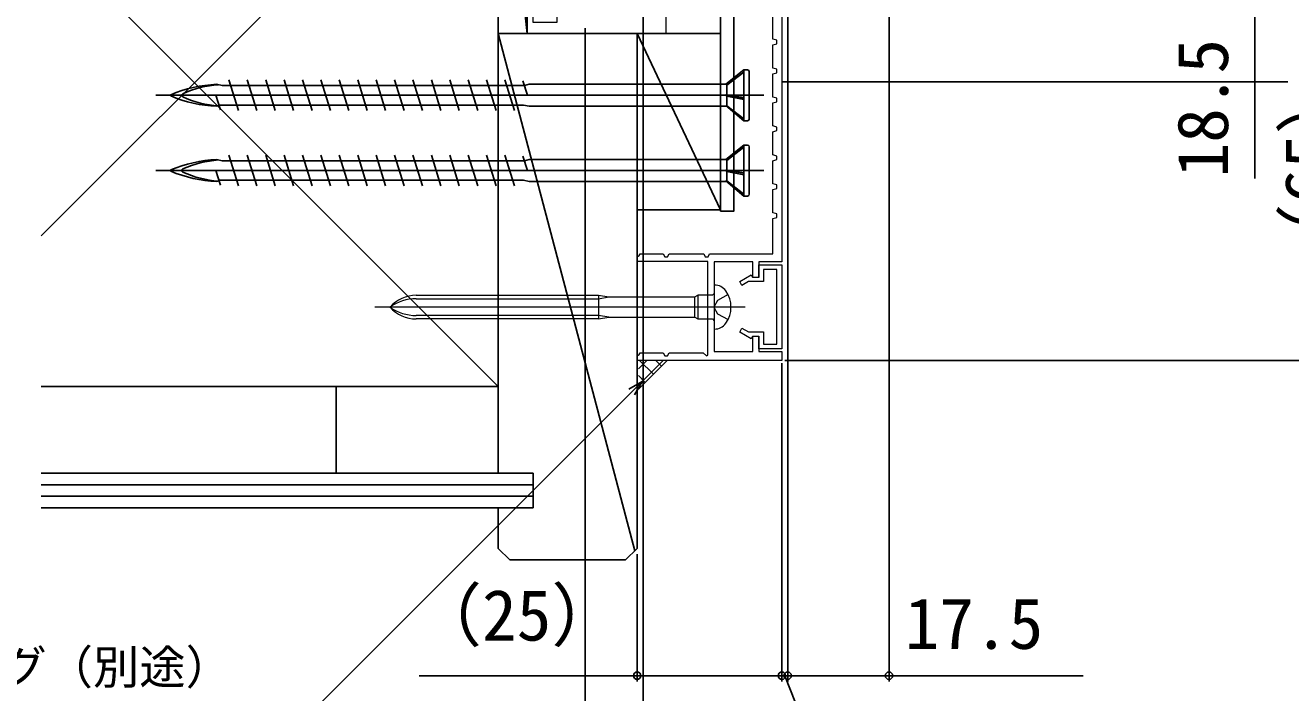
# Model space of a CAD drawing. Units: millimetres, scale not verified. Extents: x -525 to 525, y -783 to 779.
# Drawn here: x -317.7 to -99.1, y -510.7 to -395.4 of the extents above; entities that cross this region are included whole.
import ezdxf
from ezdxf.enums import TextEntityAlignment as Align

# ---------------------------------------------------------------- set-up
doc = ezdxf.new("R2010")
doc.units = ezdxf.units.MM
doc.header["$LTSCALE"] = 4
doc.layers.add('0-2_YKK_11', color=211, linetype='Continuous', lineweight=18)
doc.layers.add('0-3_YKK_11E', color=7, linetype='Continuous', lineweight=18)
for name, color, linetype in [('0-5_YKK_13', 4, 'Continuous'), ('0-7_YKK_D', 6, 'Continuous'), ('0-9_YSS_K', 3, 'Continuous'), ('0-A_YSS_KE', 3, 'Continuous')]:
    doc.layers.add(name, color=color, linetype=linetype)
doc.styles.add('ＭＳ ゴシック', font='')
doc.styles.get('ＭＳ ゴシック').set_extended_font_data('MS Gothic')

msp = doc.modelspace()

# ---------------------------------------------------------------- linework, layer by layer
at = {"layer": '0-2_YKK_11', "color": 7}
for p, q in [((-198.651, -440.298), (-198.7, -440.298)), ((-202.02, -445.848), (-202.02, -442.348)), ((-193.325, -444.098), (-257.358, -444.098)), ((-218.7, -446.148), (-250.184, -446.148))]:
    msp.add_line(p, q, dxfattribs=at)
at = {"layer": '0-2_YKK_11', "color": 30}
for points in [[(-187, -388.298), (-187, -436.298), (-191, -436.298), (-191, -438.998), (-192, -438.998), (-192, -436.298), (-198.7, -436.298), (-198.7, -451.798), (-192, -451.798), (-192, -449.098), (-191, -449.098), (-191, -451.798), (-187, -451.798), (-187, -453.298), (-212, -453.298)], [(-211.644, -435.18), (-211.5, -434.898), (-207.5, -434.898), (-207.245, -435.398), (-206.755, -435.398), (-206.5, -434.898), (-200.5, -434.898), (-200.245, -435.398), (-199.755, -435.398), (-199.5, -434.898), (-188.6, -434.898), (-188.6, -428.798), (-187.9, -428.601), (-187.9, -427.995), (-188.6, -427.798), (-188.6, -423.798), (-187.9, -423.601), (-187.9, -422.995), (-188.6, -422.798), (-188.6, -418.798), (-187.9, -418.601), (-187.9, -417.995), (-188.6, -417.798), (-188.6, -413.798), (-187.9, -413.601), (-187.9, -412.995), (-188.6, -412.798), (-188.6, -408.798), (-187.9, -408.601), (-187.9, -407.995), (-188.6, -407.798), (-188.6, -403.798), (-187.9, -403.601), (-187.9, -402.995), (-188.6, -402.798), (-188.6, -398.798), (-187.9, -398.601), (-187.9, -397.995), (-188.6, -397.798), (-188.6, -393.798)], [(-212, -436.198), (-212, -435.398), (-211.644, -435.18)], [(-211.644, -452.28), (-211.5, -451.998), (-207.5, -451.998), (-207.245, -452.498), (-206.755, -452.498), (-206.5, -451.998), (-200.583, -451.998), (-200.047, -452.534), (-199.8, -452.432), (-199.8, -436.198), (-212, -436.198)], [(-212, -453.298), (-212, -452.498), (-211.644, -452.28)]]:
    msp.add_lwpolyline(points, dxfattribs=at)
msp.add_lwpolyline([(-187, -436.798), (-187, -451.298), (-191, -451.298), (-191, -449.198), (-192.1, -449.198), (-192.315, -449.571), (-194.3, -448.426), (-193.9, -447.733), (-192.748, -448.398), (-190.2, -448.398), (-190.2, -450.498), (-187.9, -450.498), (-187.9, -437.598), (-190.2, -437.598), (-190.2, -439.698), (-192.748, -439.698), (-193.9, -440.363), (-194.3, -439.671), (-192.315, -438.525), (-192.1, -438.898), (-191, -438.898), (-191, -436.798)], close=True, dxfattribs=at)
at = {"layer": '0-2_YKK_11', "color": 7}
for points in [[(-198.7, -440.298), (-198.7, -447.898), (-198.651, -447.898)], [(-250.184, -442.048), (-218.7, -442.048), (-216.9, -442.348), (-202.02, -442.348), (-201.5, -442.048), (-201.5, -446.148), (-199, -446.148), (-198.7, -446.448)], [(-218.7, -442.048), (-218.7, -446.148), (-216.9, -445.848), (-218.7, -445.548), (-250.184, -445.548)], [(-250.184, -442.648), (-218.7, -442.648), (-216.9, -442.348)], [(-198.7, -441.748), (-199, -442.048), (-201.5, -442.048)], [(-196.308, -441.948), (-198.159, -442.953), (-198.768, -444.098), (-198.159, -445.243), (-196.308, -446.248)], [(-216.9, -445.848), (-202.02, -445.848), (-201.5, -446.148)]]:
    msp.add_lwpolyline(points, dxfattribs=at)
for centre, radius, start, end in [((-198.651, -442.698), 2.4, 35.68536, 90), ((-200.6, -444.098), 4.8, 324.31464, 35.68536), ((-250.184, -448.048), 6, 90, 138.82712), ((-250.184, -450.407), 7.759, 90, 125.59896), ((-250.184, -440.148), 6, 221.1729, 270.00002), ((-250.184, -437.789), 7.759, 234.40101, 270.00002), ((-198.651, -445.498), 2.4, 270.00002, 324.31464)]:
    msp.add_arc(centre, radius, start, end, dxfattribs=at)
at = {"layer": '0-3_YKK_11E', "color": 4}
msp.add_lwpolyline([(-225.9, -352.798), (-225.9, -394.898), (-230, -394.898), (-230, -391.798), (-231, -391.798), (-231, -396.798), (-207, -396.798), (-207, -390.798), (-208, -390.798)], dxfattribs=at)
at = {"layer": '0-5_YKK_13'}
for p, q in [((-193.555, -403.098), (-196.671, -405.598)), ((-193.555, -403.475), (-196.499, -405.749)), ((-193.555, -411.898), (-193.555, -403.098)), ((-192.955, -403.098), (-193.555, -403.098)), ((-192.655, -403.398), (-192.655, -411.598)), ((-284.655, -405.598), (-283.706, -405.823)), ((-231.487, -405.823), (-283.706, -405.823)), ((-280.904, -410.148), (-282.546, -404.848)), ((-277.724, -410.148), (-279.366, -404.848)), ((-274.544, -410.148), (-276.186, -404.848)), ((-271.364, -410.148), (-273.006, -404.848)), ((-268.184, -410.148), (-269.826, -404.848)), ((-265.004, -410.148), (-266.646, -404.848)), ((-261.824, -410.148), (-263.466, -404.848)), ((-258.644, -410.148), (-260.286, -404.848)), ((-255.464, -410.148), (-257.106, -404.848)), ((-252.284, -410.148), (-253.926, -404.848)), ((-249.104, -410.148), (-250.746, -404.848)), ((-245.924, -410.148), (-247.566, -404.848)), ((-242.744, -410.148), (-244.386, -404.848)), ((-239.564, -410.148), (-241.206, -404.848)), ((-236.384, -410.148), (-238.026, -404.848)), ((-233.204, -410.148), (-234.846, -404.848)), ((-230.968, -407.498), (-231.746, -404.987)), ((-230.655, -405.598), (-231.494, -405.803)), ((-196.671, -405.598), (-230.655, -405.598)), ((-196.671, -405.598), (-196.499, -405.749)), ((-196.499, -405.749), (-196.499, -407.452)), ((-99.596, -405.142), (-187, -405.142)), ((-190.155, -407.498), (-295.155, -407.498)), ((-284.004, -410.009), (-284.781, -407.498)), ((-196.671, -407.442), (-193.555, -407.968)), ((-196.499, -407.667), (-196.671, -407.442)), ((-196.499, -407.452), (-196.671, -407.442)), ((-193.555, -407.892), (-196.499, -407.452)), ((-193.555, -408.211), (-196.499, -407.667)), ((-196.499, -407.667), (-196.499, -409.29)), ((-284.655, -409.398), (-284.222, -409.304)), ((-233.506, -409.173), (-284.263, -409.173)), ((-231.671, -409.173), (-233.506, -409.173)), ((-230.655, -409.398), (-231.671, -409.173)), ((-230.655, -409.398), (-196.534, -409.398)), ((-193.555, -411.898), (-196.671, -409.283)), ((-196.499, -409.29), (-196.671, -409.283)), ((-193.555, -411.582), (-196.499, -409.29)), ((-193.555, -411.898), (-192.955, -411.898)), ((-193.555, -416.098), (-196.671, -418.598)), ((-193.555, -416.475), (-196.499, -418.749)), ((-193.555, -424.898), (-193.555, -416.098)), ((-192.955, -416.098), (-193.555, -416.098)), ((-192.655, -416.398), (-192.655, -424.598)), ((-284.655, -418.598), (-283.706, -418.823)), ((-231.487, -418.823), (-283.706, -418.823)), ((-280.904, -423.148), (-282.546, -417.848)), ((-277.724, -423.148), (-279.366, -417.848)), ((-274.544, -423.148), (-276.186, -417.848)), ((-271.364, -423.148), (-273.006, -417.848)), ((-268.184, -423.148), (-269.826, -417.848)), ((-265.004, -423.148), (-266.646, -417.848)), ((-261.824, -423.148), (-263.466, -417.848)), ((-258.644, -423.148), (-260.286, -417.848)), ((-255.464, -423.148), (-257.106, -417.848)), ((-252.284, -423.148), (-253.926, -417.848)), ((-249.104, -423.148), (-250.746, -417.848)), ((-245.924, -423.148), (-247.566, -417.848)), ((-242.744, -423.148), (-244.386, -417.848)), ((-239.564, -423.148), (-241.206, -417.848)), ((-236.384, -423.148), (-238.026, -417.848)), ((-233.204, -423.148), (-234.846, -417.848)), ((-230.968, -420.498), (-231.746, -417.987)), ((-230.655, -418.598), (-231.494, -418.803)), ((-196.671, -418.598), (-230.655, -418.598)), ((-196.671, -418.598), (-196.499, -418.749)), ((-196.499, -418.749), (-196.499, -420.452)), ((-190.155, -420.498), (-295.155, -420.498)), ((-284.004, -423.009), (-284.781, -420.498)), ((-196.671, -420.442), (-193.555, -420.968)), ((-196.499, -420.667), (-196.671, -420.442)), ((-196.499, -420.452), (-196.671, -420.442)), ((-193.555, -420.892), (-196.499, -420.452)), ((-193.555, -421.211), (-196.499, -420.667)), ((-196.499, -420.667), (-196.499, -422.29)), ((-284.655, -422.398), (-284.222, -422.304)), ((-233.506, -422.173), (-284.263, -422.173)), ((-231.671, -422.173), (-233.506, -422.173)), ((-230.655, -422.398), (-231.671, -422.173)), ((-230.655, -422.398), (-196.534, -422.398)), ((-193.555, -424.898), (-196.671, -422.283)), ((-196.499, -422.29), (-196.671, -422.283)), ((-193.555, -424.582), (-196.499, -422.29)), ((-193.555, -424.898), (-192.955, -424.898))]:
    msp.add_line(p, q, dxfattribs=at)
msp.add_lwpolyline([(-195.3, -390.798), (-195.3, -427.498), (-197.6, -427.498), (-197.6, -390.798), (-211, -390.798)], dxfattribs=at)
for centre, radius, start, end in [((-192.955, -403.398), 0.3, 0, 90), ((-283.708, -428.214), 22.635, 92.39615, 113.10664), ((-283.152, -423.383), 17.748, 93.82521, 114.39311), ((-292.538, -407.498), 0.117, 117.35017, 242.64983), ((-283.708, -386.782), 22.635, 246.89336, 267.60385), ((-290.343, -407.498), 0.312, 116.38444, 243.61556), ((-283.152, -391.614), 17.748, 245.60689, 266.19629), ((-192.955, -411.598), 0.3, 270, 0), ((-192.955, -416.398), 0.3, 0, 90), ((-283.708, -441.214), 22.635, 92.39615, 113.10664), ((-283.152, -436.383), 17.748, 93.82521, 114.39311), ((-292.538, -420.498), 0.117, 117.35017, 242.64983), ((-283.708, -399.782), 22.635, 246.89336, 267.60385), ((-290.343, -420.498), 0.312, 116.38444, 243.61556), ((-283.152, -404.614), 17.748, 245.60689, 266.19629), ((-192.955, -424.598), 0.3, 270, 0)]:
    msp.add_arc(centre, radius, start, end, dxfattribs=at)
at = {"layer": '0-7_YKK_D'}
for p, q in [((-168.5, -369.798), (-168.5, -508.797)), ((-211, -389.498), (-211, -548.798)), ((-186, -389.298), (-186, -508.797)), ((-186, -389.298), (-186, -508.798)), ((-221, -395.898), (-221, -568.798)), ((-221, -395.898), (-221, -548.798)), ((-187, -453.798), (-187, -508.798)), ((-187, -453.798), (-187, -508.798)), ((-186.5, -453.298), (-84.29, -453.298)), ((-212, -486.798), (-212, -508.798)), ((-211, -490.298), (-211, -548.798)), ((-212, -507.798), (-249.668, -507.798)), ((-187, -507.798), (-212, -507.798)), ((-187, -507.798), (-189.55, -507.798)), ((-187, -507.798), (-184.45, -507.798)), ((-186, -507.798), (-187, -507.798)), ((-186, -507.798), (-187, -507.798)), ((-186, -507.798), (-183.45, -507.798))]:
    msp.add_line(p, q, dxfattribs=at)
for points in [[(-105.29, -369.798), (-105.29, -388.298), (-105.29, -421.848)], [(-211.171, -456.982), (-212.974, -458.785), (-267.771, -513.583), (-352.146, -513.583)], [(-212.491, -459.269), (-211.171, -456.982), (-213.457, -458.302)], [(-186.5, -507.798), (-178.611, -527.798), (-154.77, -527.798)], [(-186, -507.797), (-168.5, -507.797), (-134.95, -507.797)]]:
    msp.add_lwpolyline(points, dxfattribs=at)
for centre in [(-212, -507.798), (-187, -507.798), (-187, -507.798), (-186, -507.797), (-186, -507.798), (-168.5, -507.797)]:
    msp.add_circle(centre, 0.637, dxfattribs=at)
at = {"layer": '0-9_YSS_K'}
for p, q in [((-236, -352.798), (-315, -431.798)), ((-236, -352.799), (-231, -396.798)), ((-236, -457.798), (-315, -378.798)), ((-236, -472.798), (-236, -396.798)), ((-236, -396.798), (-212, -396.798)), ((-236, -396.798), (-212.417, -486.216)), ((-212, -396.798), (-212, -457.798)), ((-212, -485.798), (-212, -396.798)), ((-212, -396.798), (-197.6, -427.298)), ((-211.8, -458.299), (-206.8, -453.299)), ((-211.8, -454.739), (-210.36, -453.299)), ((-211.8, -457.567), (-207.531, -453.299)), ((-209.204, -455.703), (-211.608, -453.299)), ((-207.79, -454.288), (-208.78, -453.299)), ((-210.618, -457.117), (-211.8, -455.935)), ((-236, -457.798), (-315, -457.798)), ((-264, -457.798), (-264, -472.798)), ((-230, -472.798), (-315, -472.798)), ((-230, -472.798), (-230, -478.798)), ((-230, -474.798), (-315, -474.798)), ((-230, -476.798), (-315, -476.798)), ((-230, -478.798), (-315, -478.798)), ((-236, -485.798), (-236, -478.798)), ((-236, -485.798), (-234, -487.798)), ((-212, -485.798), (-214, -487.798)), ((-234, -487.798), (-214, -487.798))]:
    msp.add_line(p, q, dxfattribs=at)
for points in [[(-236, -396.798), (-231, -396.798), (-231, -352.799), (-236, -352.799)], [(-197.6, -396.798), (-212, -396.798), (-212, -427.298), (-197.6, -427.298)]]:
    msp.add_lwpolyline(points, close=True, dxfattribs=at)
at = {"layer": '0-A_YSS_KE'}
msp.add_lwpolyline([(-315, -352.798), (-236, -352.798), (-236, -457.798), (-315, -457.798)], dxfattribs=at)

# ---------------------------------------------------------------- texts
at = {"layer": '0-7_YKK_D', "style": 'ＭＳ ゴシック'}
for s, p in [('18.5', (-107.29, -421.689)), ('（65）', (-88.722, -438.219))]:
    msp.add_text(s, height=8.798, rotation=90, dxfattribs=at).set_placement(p, align=Align.BOTTOM_LEFT)
for s, height, p in [('（25）', 8.798, (-250.805, -504.366)), ('17.5', 8.798, (-165.791, -505.797)), ('シーリング（別途）', 5.865, (-354.018, -511.005))]:
    msp.add_text(s, height=height, dxfattribs=at).set_placement(p, align=Align.BOTTOM_LEFT)

doc.saveas('drawing.dxf')
